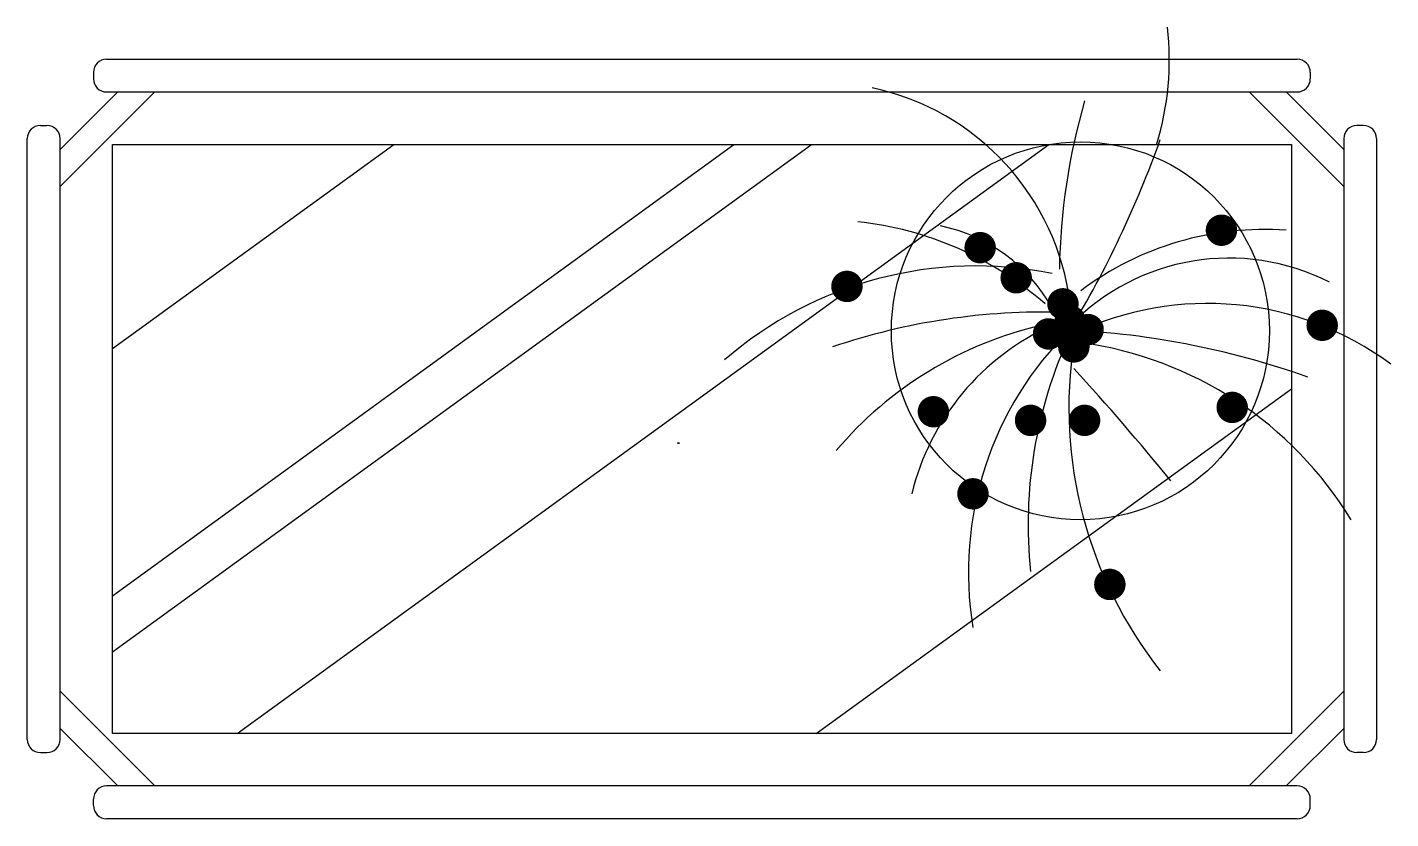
# Model space of a CAD drawing. Extents: x 13004 to 14045, y 7813 to 8418.
import ezdxf

# ---------------------------------------------------------------- set-up
doc = ezdxf.new("R2010")
doc.units = 0
doc.header["$MEASUREMENT"] = 0
doc.layers.get('0').update_dxf_attribs({"linetype": 'CONTINUOUS'})
doc.styles.add('DIM_FONT', font='SIMPLEX', dxfattribs={"width": 0.8})

msp = doc.modelspace()

# ---------------------------------------------------------------- linework, layer by layer
at = {"color": 4}
for p, q in [((13064.2, 8393.4), (13973.1, 8393.4)), ((13054.2, 8383.4), (13054.2, 8378.4)), ((13983.1, 8383.4), (13983.1, 8378.4)), ((13101, 8368.4), (13028.7, 8296.1)), ((13072.7, 8368.4), (13028.7, 8324.4)), ((13064.2, 8368.4), (13973.1, 8368.4)), ((13936.4, 8368.4), (14008.7, 8296.1)), ((13964.7, 8368.4), (14008.7, 8324.4)), ((13013.7, 8342.8), (13018.7, 8342.8)), ((14023.7, 8342.8), (14018.7, 8342.8)), ((13003.7, 7873.9), (13003.7, 8332.8)), ((13028.7, 7873.9), (13028.7, 8332.8)), ((14008.7, 8332.8), (14008.7, 7873.9)), ((14033.7, 8332.8), (14033.7, 7873.9)), ((13101, 7838.4), (13028.7, 7910.7)), ((13936.4, 7838.4), (14008.7, 7910.7)), ((13072.7, 7838.4), (13028.7, 7882.4)), ((13964.7, 7838.4), (14008.7, 7882.4)), ((13013.7, 7863.9), (13018.7, 7863.9)), ((14023.7, 7863.9), (14018.7, 7863.9)), ((13973.1, 7838.4), (13064.2, 7838.4)), ((13054.2, 7823.4), (13054.2, 7828.4)), ((13983.1, 7823.4), (13983.1, 7828.4)), ((13973.1, 7813.4), (13064.2, 7813.4))]:
    msp.add_line(p, q, dxfattribs=at)
at = {"color": 5}
for p, q in [((13068.7, 7940.8), (13602.3, 8328.4)), ((13068.7, 7983.7), (13543.1, 8328.4)), ((13068.7, 8172.4), (13283.4, 8328.4)), ((13163.9, 7878.4), (13783.4, 8328.4)), ((13606, 7878.4), (13968.7, 8141.8))]:
    msp.add_line(p, q, dxfattribs=at)
at = {"color": 2}
msp.add_lwpolyline([(13068.7, 7878.4), (13068.7, 8328.4), (13968.7, 8328.4), (13968.7, 7878.4)], close=True, dxfattribs=at)
at = {"color": 5, "const_width": 12}
for points in [[(13909.3, 8262.8, 1), (13921.3, 8262.8, 1)], [(13725.1, 8249.5, 1), (13737.1, 8249.5, 1)], [(13752.6, 8226.5, 1), (13764.6, 8226.5, 1)], [(13623.4, 8219.9, 1), (13635.4, 8219.9, 1)], [(13788.3, 8206.6, 1), (13800.3, 8206.6, 1)], [(13793.8, 8193.5, 1), (13805.8, 8193.5, 1)], [(13986.2, 8190.2, 1), (13998.2, 8190.2, 1)], [(13777.3, 8183.6, 1), (13789.3, 8183.6, 1)], [(13807.5, 8186.9, 1), (13819.5, 8186.9, 1)], [(13796.6, 8173.7, 1), (13808.6, 8173.7, 1)], [(13917.5, 8127.5, 1), (13929.5, 8127.5, 1)], [(13689.4, 8124.2, 1), (13701.4, 8124.2, 1)], [(13763.6, 8117.6, 1), (13775.6, 8117.6, 1)], [(13804.8, 8117.6, 1), (13816.8, 8117.6, 1)], [(13719.6, 8061.5, 1), (13731.6, 8061.5, 1)], [(13824.1, 7992.3, 1), (13836.1, 7992.3, 1)]]:
    msp.add_lwpolyline(points, format="xyb", close=True, dxfattribs=at)
at = {"color": 5}
msp.add_circle((13807.6, 8186), 144.3, dxfattribs=at)
for centre, radius, start, end in [((13656.2, 8393.1), 219.3, 342.9456, 6.4814), ((13608.6, 8183.2), 192.6, 6.9904, 78.0284), ((14281.4, 8225.5), 489.9, 163.8561, 179.1105), ((13105.3, 8604.4), 810.4, 328.9873, 340.361), ((13610, 8012), 258.8, 48.7581, 83.8624), ((13675.6, 8142.4), 126.2, 28.8901, 78.4579), ((13948, 8030.6), 232.8, 85.8741, 126.9558), ((13728, 7942.7), 292.8, 78.5516, 130.9815), ((13921.1, 8072.7), 168.8, 62.9909, 135.9102), ((13904.5, 7972.5), 234.4, 53.3231, 115.7633), ((13779.7, 7697.9), 502.4, 88.3286, 108.729), ((13843.6, 7906.4), 291.3, 103.0452, 139.7766), ((13863.8, 8016.4), 190.4, 114.0956, 166.2953), ((13981.8, 8001.6), 259.7, 134.4861, 189.3762), ((14113.2, 8038), 345.5, 155.0888, 185.9637), ((13767.2, 7545.2), 642.2, 70.5249, 87.8244), ((14124, 8127.5), 325.2, 171.2496, 218.2333), ((13768.8, 7892.4), 287.3, 31.315, 82.1378), ((12486.6, 6943.7), 1790, 39.0488, 42.6799)]:
    msp.add_arc(centre, radius, start, end, dxfattribs=at)
at = {"color": 4}
for centre, start, end in [((13064.2, 8383.4), 90, 180), ((13973.1, 8383.4), 0, 90), ((13064.2, 8378.4), 180, 270), ((13973.1, 8378.4), 270, 0), ((13013.7, 8332.8), 90, 180), ((13018.7, 8332.8), 0, 90), ((14018.7, 8332.8), 90, 180), ((14023.7, 8332.8), 0, 90), ((13013.7, 7873.9), 180, 270), ((13018.7, 7873.9), 270, 0), ((14018.7, 7873.9), 180, 270), ((14023.7, 7873.9), 270, 0), ((13064.2, 7828.4), 90, 180), ((13973.1, 7828.4), 0, 90), ((13064.2, 7823.4), 180, 270), ((13973.1, 7823.4), 270, 0)]:
    msp.add_arc(centre, 10, start, end, dxfattribs=at)

# ---------------------------------------------------------------- texts
at = {"color": 5, "style": 'DIM_FONT', "width": 0.8, "flags": 9}
for tag, s in [('YSIZE', '604'), ('XSIZE', '1041')]:
    msp.add_attdef(tag, (13500, 8100), s, height=0.5, dxfattribs=at)

doc.saveas('drawing.dxf')
